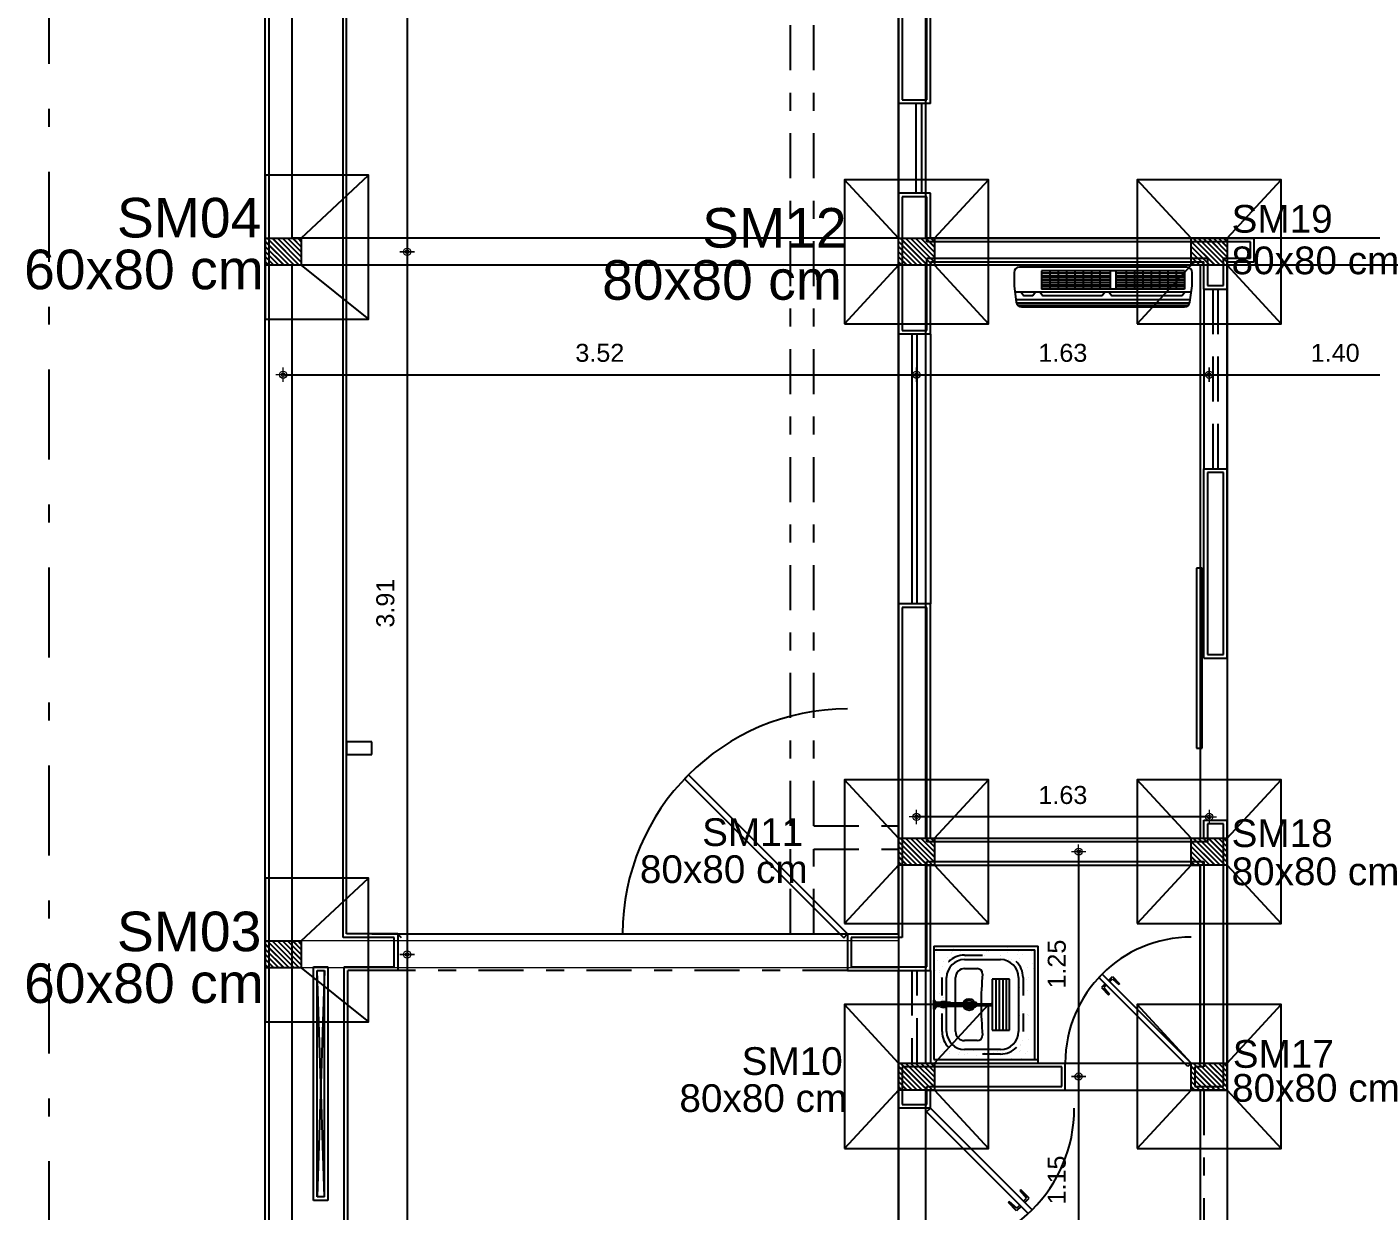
# Model space of a CAD drawing. Header units: millimetres. Extents: x 2317 to 2736, y 1295 to 1343.
# Drawn here: x 2662.42 to 2669.89, y 1315.12 to 1321.7 of the extents above; entities that cross this region are included whole.
import ezdxf

# ---------------------------------------------------------------- set-up
doc = ezdxf.new("R2010")
doc.units = ezdxf.units.MM
doc.linetypes.add('DASHDOT', pattern=[1, 0.5, -0.25, 0, -0.25])
doc.linetypes.add('HIDDEN', pattern=[0.375, 0.25, -0.125])
for name, color, linetype in [('ARQUITETONICO', 8, 'Continuous'), ('BL-CRM-03', 7, 'Continuous'), ('LOUÇAS E METAIS', 5, 'Continuous'), ('PILARES', 1, 'Continuous'), ('sapatas', 4, 'Continuous'), ('VIGAS', 5, 'Continuous')]:
    doc.layers.add(name, color=color, linetype=linetype)
for name, color, linetype, lineweight in [('COTAS', 53, 'Continuous', 9), ('DT-Forma', 5, 'Continuous', 5), ('LC-Textos', 3, 'Continuous', 20)]:
    doc.layers.add(name, color=color, linetype=linetype, lineweight=lineweight)
doc.styles.add('Arial', font='arial.ttf')
doc.styles.add('CARIMBO_DADOS', font='arial.ttf', dxfattribs={"height": 0.1})
doc.dimstyles.new('COTAS_EXTERNAS', dxfattribs={"dimtxt": 0.1, "dimasz": 0.01, "dimexe": 0, "dimexo": 0, "dimgap": 0.07, "dimtad": 1, "dimzin": 5, "dimdsep": 46, "dimtxsty": 'CARIMBO_DADOS', "dimblk1": 'CIRCULOS', "dimblk2": 'CIRCULOS', "dimsah": 1, "dimcen": 0, "dimse1": 1, "dimse2": 1, "dimclrd": 8, "dimclre": 8, "dimclrt": 230, "dimadec": 0, "dimazin": 0, "dimtfac": 100, "dimtix": 1, "dimtmove": 2, "dimatfit": 3, "dimldrblk": 'CIRCULOS', "dimfxl": 1, "dimtolj": 1, "dimtzin": 5, "dimarcsym": 0})

# ---------------------------------------------------------------- blocks, each defined once
blk = doc.blocks.new('*E10')
at = {"layer": 'LOUÇAS E METAIS'}
blk.add_ellipse((486.9, -52), major_axis=(0, -4.75), ratio=0.103175, start_param=0, end_param=3.141593, dxfattribs=at)
blk = doc.blocks.new('eletrico')
at = {"layer": 'ARQUITETONICO', "linetype": 'DASHDOT'}
blk.add_line((-6.347, -14.246), (-6.347, 12.39), dxfattribs=at)
at = {"layer": 'ARQUITETONICO'}
for p, q in [((-5.147, -7.728), (-5.147, 12.39)), ((-5.127, 12.37), (-5.127, -7.748)), ((-4.714, 0.698), (-4.714, 12.37)), ((-4.694, 0.718), (-4.694, 12.39)), ((-1.627, 5.334), (-1.627, 8.564)), ((-1.607, 8.544), (-1.607, 5.354)), ((-1.47, 5.354), (-1.47, 8.454)), ((-1.45, 5.334), (-1.45, 8.434)), ((-1.45, 5.334), (-1.627, 5.334)), ((-1.627, 4.834), (-1.627, 5.334)), ((-1.607, 5.354), (-1.47, 5.354)), ((-1.53, 5.334), (-1.53, 4.834)), ((-1.5, 5.334), (-1.5, 4.834)), ((-1.627, 4.052), (-1.627, 4.834)), ((-1.45, 4.834), (-1.627, 4.834)), ((-1.47, 4.814), (-1.607, 4.814)), ((-1.607, 4.814), (-1.607, 4.072)), ((-1.47, 4.564), (-1.47, 4.814)), ((-1.45, 4.584), (-1.45, 4.834)), ((0.33, 4.564), (-1.47, 4.564)), ((-1.45, 4.584), (0.35, 4.584)), ((-1.45, 4.584), (0.35, 4.584)), ((0.33, 4.474), (0.33, 4.564)), ((0.35, 4.454), (0.35, 4.584)), ((-1.47, 4.072), (-1.47, 4.474)), ((-1.47, 4.474), (0.09, 4.474)), ((-1.45, 4.052), (-1.45, 4.454)), ((-1.45, 4.454), (0.07, 4.454)), ((0.07, 4.302), (0.07, 4.454)), ((0.09, 4.474), (0.09, 4.322)), ((0.18, 4.322), (0.18, 4.474)), ((0.18, 4.474), (0.33, 4.474)), ((0.2, 4.302), (0.2, 4.454)), ((0.2, 4.454), (0.35, 4.454)), ((0.07, 4.302), (0.2, 4.302)), ((0.07, 4.302), (0.07, 3.302)), ((0.09, 4.322), (0.18, 4.322)), ((0.2, 3.302), (0.2, 4.302)), ((-1.45, 4.052), (-1.627, 4.052)), ((-1.627, 2.552), (-1.627, 4.052)), ((-1.607, 4.072), (-1.47, 4.072)), ((-1.5535, 4.052), (-1.5535, 2.552)), ((-1.5235, 2.552), (-1.5235, 4.052)), ((-1.45, 4.052), (-1.45, 2.552)), ((0.07, 2.25), (0.07, 3.302)), ((0.07, 3.302), (0.2, 3.302)), ((0.2, 2.25), (0.2, 3.302)), ((0.18, 3.282), (0.09, 3.282)), ((0.09, 3.282), (0.09, 2.27)), ((0.18, 2.27), (0.18, 3.282)), ((0.03, 2.75), (0.03, 1.75)), ((0.06, 2.75), (0.03, 2.75)), ((0.06, 1.75), (0.06, 2.75)), ((-1.627, 0.718), (-1.627, 2.552)), ((-1.45, 2.552), (-1.627, 2.552)), ((-1.45, 1.25), (-1.45, 2.552)), ((-1.47, 2.532), (-1.607, 2.532)), ((-1.607, 2.532), (-1.607, 0.698)), ((-1.47, 1.23), (-1.47, 2.532)), ((0.07, 2.25), (0.2, 2.25)), ((0.09, 2.27), (0.18, 2.27)), ((-4.554, 1.7858), (-4.694, 1.7858)), ((-4.694, 1.7858), (-4.694, 1.7158)), ((-4.554, 1.7158), (-4.554, 1.7858)), ((0.03, 1.75), (0.06, 1.75)), ((-4.694, 1.7158), (-4.554, 1.7158)), ((-2.7944, 1.6019), (-2.8156, 1.5807)), ((-2.8156, 1.5807), (-1.9317, 0.6968)), ((-1.9105, 0.718), (-2.7944, 1.6019)), ((0.07, 1.25), (0.07, 1.35)), ((0.07, 1.35), (0.2, 1.35)), ((0.2, -0.15), (0.2, 1.35)), ((0.18, 1.33), (0.09, 1.33)), ((0.09, 1.33), (0.09, 1.23)), ((0.18, -0.13), (0.18, 1.33)), ((0.09, 1.23), (-1.47, 1.23)), ((-1.45, 1.25), (0.07, 1.25)), ((-1.47, 0.534), (-1.47, 1.12)), ((-1.47, 1.12), (0.07, 1.12)), ((-1.45, 0.514), (-1.45, 1.1)), ((-1.45, 1.1), (0.05, 1.1)), ((0.05, 0), (0.05, 1.1)), ((0.07, 1.12), (0.07, -0.02)), ((-4.4305, 0.698), (-4.714, 0.698)), ((-4.4105, 0.718), (-4.694, 0.718)), ((-4.4305, 0.534), (-4.4305, 0.698)), ((-4.4105, 0.718), (-4.4105, 0.514)), ((-4.4105, 0.718), (-1.9105, 0.718)), ((-4.3893, 0.6968), (-4.4105, 0.718)), ((-1.9317, 0.6968), (-1.9105, 0.718)), ((-1.9105, 0.718), (-1.627, 0.718)), ((-1.9105, 0.718), (-1.9105, 0.514)), ((-1.607, 0.698), (-1.8905, 0.698)), ((-1.8905, 0.698), (-1.8905, 0.534)), ((-1.43, 0.65), (-0.85, 0.65)), ((-1.43, 0.65), (-1.43, 0.02)), ((-1.43, 0.63), (-0.87, 0.63)), ((-1.4173, 0.6387), (-1.4173, 0.6387)), ((-1.4138, 0.6122), (-1.4138, 0.6122)), ((-1.402, 0.6496), (-1.402, 0.6496)), ((-1.3345, 0.6148), (-1.3345, 0.6148)), ((-1.3344, 0.6113), (-1.3344, 0.6113)), ((-1.3258, 0.6206), (-1.3258, 0.6206)), ((-1.3208, 0.6362), (-1.3208, 0.6362)), ((-1.283, 0.6178), (-1.283, 0.6178)), ((-1.1394, 0.6226), (-1.1394, 0.6226)), ((-1.1292, 0.6197), (-1.1292, 0.6197)), ((-1.0613, 0.5979), (-1.0613, 0.5979)), ((-1.0232, 0.6425), (-1.0232, 0.6425)), ((-1.0197, 0.616), (-1.0197, 0.616)), ((-0.9634, 0.6011), (-0.9634, 0.6011)), ((-0.959, 0.6182), (-0.959, 0.6182)), ((-0.9504, 0.6276), (-0.9504, 0.6276)), ((-0.9389, 0.6011), (-0.9389, 0.6011)), ((-0.8889, 0.6216), (-0.8889, 0.6216)), ((-0.87, 0.02), (-0.87, 0.63)), ((-0.85, 0.02), (-0.85, 0.65)), ((-4.878, 0.534), (-4.798, 0.534)), ((-4.878, -0.764), (-4.878, 0.534)), ((-4.798, 0.534), (-4.798, -0.764)), ((-4.708, -7.648), (-4.708, 0.534)), ((-4.708, 0.534), (-4.4305, 0.534)), ((-1.8905, 0.534), (-1.47, 0.534)), ((-1.4083, 0.5709), (-1.4083, 0.5709)), ((-1.3836, 0.5376), (-1.3836, 0.5376)), ((-1.3749, 0.5671), (-1.3749, 0.5671)), ((-1.3549, 0.5883), (-1.3549, 0.5883)), ((-1.2595, 0.575), (-1.0595, 0.575)), ((-1.2595, 0.525), (-1.1895, 0.525)), ((-1.2571, 0.5915), (-1.2571, 0.5915)), ((-1.2564, 0.5787), (-1.2564, 0.5787)), ((-1.1592, 0.5947), (-1.1592, 0.5947)), ((-1.1485, 0.5956), (-1.1485, 0.5956)), ((-1.0143, 0.5747), (-1.0143, 0.5747)), ((-0.9995, 0.574), (-0.9995, 0.574)), ((-0.9526, 0.5796), (-0.9526, 0.5796)), ((-0.9108, 0.5326), (-0.9108, 0.5326)), ((-0.8798, 0.5526), (-0.8798, 0.5526)), ((-0.8763, 0.5261), (-0.8763, 0.5261)), ((-0.8745, 0.5435), (-0.8745, 0.5435)), ((-4.858, -0.744), (-4.858, 0.514)), ((-4.858, 0.514), (-4.818, 0.514)), ((-4.818, -0.744), (-4.858, 0.514)), ((-4.818, 0.514), (-4.858, -0.744)), ((-4.818, -0.744), (-4.818, 0.514)), ((-4.688, -7.628), (-4.688, 0.514)), ((-4.4105, 0.514), (-4.688, 0.514)), ((-1.9105, 0.514), (-1.45, 0.514)), ((-1.627, 0), (-1.627, 0.514)), ((-1.45, 0.514), (-1.45, 0)), ((-1.4298, 0.5072), (-1.4298, 0.5072)), ((-1.4212, 0.5165), (-1.4212, 0.5165)), ((-1.4003, 0.5166), (-1.4003, 0.5166)), ((-1.3993, 0.5019), (-1.3993, 0.5019)), ((-1.3958, 0.4755), (-1.3958, 0.4755)), ((-1.3595, 0.175), (-1.3595, 0.475)), ((-1.3095, 0.175), (-1.3095, 0.475)), ((-1.106, 0.4669), (-1.106, 0.1831)), ((-1.0095, 0.4669), (-1.106, 0.4669)), ((-1.0865, 0.4669), (-1.0865, 0.1831)), ((-1.0671, 0.4669), (-1.0671, 0.1831)), ((-1.0476, 0.4669), (-1.0476, 0.1831)), ((-1.0281, 0.4669), (-1.0281, 0.1831)), ((-1.0095, 0.1831), (-1.0095, 0.4669)), ((-0.9595, 0.475), (-0.9595, 0.175)), ((-0.9585, 0.4639), (-0.9585, 0.4639)), ((-0.9144, 0.4655), (-0.9144, 0.4655)), ((-0.9058, 0.4749), (-0.9058, 0.4749)), ((-0.8709, 0.4848), (-0.8709, 0.4848)), ((-0.5135, 0.4764), (-0.495, 0.495)), ((-0.0186, -0.0186), (-0.5135, 0.4764)), ((-0.495, 0.495), (0, 0)), ((-0.4594, 0.4594), (-0.4382, 0.4807)), ((-0.4533, 0.4533), (-0.4385, 0.468)), ((-0.4385, 0.468), (-0.402, 0.4364)), ((-0.4382, 0.4807), (-0.3979, 0.4404)), ((-1.4009, 0.3866), (-1.4009, 0.3866)), ((-1.3903, 0.4342), (-1.3903, 0.4342)), ((-1.3833, 0.3794), (-1.3833, 0.3794)), ((-0.9549, 0.4213), (-0.9549, 0.4213)), ((-0.9523, 0.4214), (-0.9523, 0.4214)), ((-0.9386, 0.4429), (-0.9386, 0.4429)), ((-0.9115, 0.4026), (-0.9115, 0.4026)), ((-0.8742, 0.3853), (-0.8742, 0.3853)), ((-0.478, 0.4409), (-0.4993, 0.4196)), ((-0.4993, 0.4196), (-0.459, 0.3794)), ((-0.4718, 0.4347), (-0.4865, 0.42)), ((-0.4865, 0.42), (-0.4549, 0.3834)), ((-0.459, 0.3794), (-0.4549, 0.3834)), ((-0.3979, 0.4404), (-0.402, 0.4364)), ((-1.43, 0.3), (-1.43, 0.35)), ((-1.43, 0.35), (-1.427, 0.35)), ((-1.43, 0.3), (-1.427, 0.3)), ((-1.427, 0.35), (-1.422, 0.343)), ((-1.427, 0.3), (-1.427, 0.35)), ((-1.427, 0.3), (-1.422, 0.307)), ((-1.4257, 0.3103), (-1.4257, 0.3103)), ((-1.422, 0.307), (-1.422, 0.343)), ((-1.422, 0.307), (-1.422, 0.343)), ((-1.422, 0.307), (-1.422, 0.343)), ((-1.422, 0.3078), (-1.422, 0.3422)), ((-1.422, 0.3415), (-1.422, 0.3085)), ((-1.421, 0.3415), (-1.422, 0.3415)), ((-1.422, 0.3408), (-1.422, 0.3092)), ((-1.422, 0.311), (-1.422, 0.339)), ((-1.422, 0.3153), (-1.422, 0.3348)), ((-1.421, 0.3085), (-1.422, 0.3085)), ((-1.42, 0.3405), (-1.42, 0.3095)), ((-1.3981, 0.336), (-1.42, 0.336)), ((-1.3981, 0.314), (-1.42, 0.314)), ((-1.3852, 0.3545), (-1.3852, 0.3545)), ((-1.3813, 0.3652), (-1.3813, 0.3652)), ((-1.3778, 0.3388), (-1.3778, 0.3388)), ((-1.377, 0.325), (-1.3618, 0.3402)), ((-1.3618, 0.3098), (-1.377, 0.325)), ((-1.3766, 0.3638), (-1.3766, 0.3638)), ((-1.3498, 0.3318), (-1.3683, 0.3318)), ((-1.3498, 0.3183), (-1.3683, 0.3183)), ((-1.338, 0.336), (-1.3559, 0.336)), ((-1.338, 0.314), (-1.3559, 0.314)), ((-1.3498, 0.3318), (-1.3488, 0.3318)), ((-1.3498, 0.3183), (-1.3488, 0.3183)), ((-1.3488, 0.3298), (-1.1091, 0.3298)), ((-1.3488, 0.3203), (-1.1091, 0.3203)), ((-1.3488, 0.3183), (-1.3488, 0.3183)), ((-1.338, 0.336), (-1.338, 0.3298)), ((-1.338, 0.3345), (-1.202, 0.3345)), ((-1.338, 0.3203), (-1.338, 0.314)), ((-1.338, 0.3155), (-1.202, 0.3155)), ((-0.9568, 0.3309), (-0.9568, 0.3309)), ((-1.3959, 0.2494), (-1.3959, 0.2494)), ((-1.3723, 0.2975), (-1.3723, 0.2975)), ((-1.3633, 0.2285), (-1.3633, 0.2285)), ((-0.952, 0.2632), (-0.952, 0.2632)), ((-0.9384, 0.2847), (-0.9384, 0.2847)), ((-0.9103, 0.2686), (-0.9103, 0.2686)), ((-0.9065, 0.2654), (-0.9065, 0.2654)), ((-0.8739, 0.2271), (-0.8739, 0.2271)), ((-1.383, 0.2212), (-1.383, 0.2212)), ((-1.3811, 0.1575), (-1.3811, 0.1575)), ((-1.3598, 0.202), (-1.3598, 0.202)), ((-1.106, 0.1831), (-1.0095, 0.1831)), ((-0.9574, 0.201), (-0.9574, 0.201)), ((-0.9566, 0.218), (-0.9566, 0.218)), ((-1.4274, 0.107), (-1.4274, 0.107)), ((-1.3942, 0.1165), (-1.3942, 0.1165)), ((-1.3453, 0.0917), (-1.3453, 0.0917)), ((-1.1895, 0.125), (-1.2595, 0.125)), ((-1.0595, 0.075), (-1.2595, 0.075)), ((-0.9517, 0.105), (-0.9517, 0.105)), ((-0.9512, 0.0955), (-0.9512, 0.0955)), ((-0.9381, 0.1265), (-0.9381, 0.1265)), ((-0.9048, 0.1325), (-0.9048, 0.1325)), ((-1.627, -0.25), (-1.627, 0)), ((-1.627, 0), (-0.7, 0)), ((-1.43, 0.02), (-0.85, 0.02)), ((-1.3828, 0.063), (-1.3828, 0.063)), ((-1.344, 0.051), (-1.344, 0.051)), ((-1.3418, 0.0653), (-1.3418, 0.0653)), ((-1.3363, 0.024), (-1.3363, 0.024)), ((-1.296, 0.049), (-1.296, 0.049)), ((-1.2874, 0.0584), (-1.2874, 0.0584)), ((-1.2461, 0.0542), (-1.2461, 0.0542)), ((-1.211, 0.0708), (-1.211, 0.0708)), ((-1.2061, 0.023), (-1.2061, 0.023)), ((-1.1925, 0.0444), (-1.1925, 0.0444)), ((-1.1482, 0.0574), (-1.1482, 0.0574)), ((-1.1011, 0.0604), (-1.1011, 0.0604)), ((-1.0789, 0.064), (-1.0789, 0.064)), ((-1.0765, 0.0486), (-1.0765, 0.0486)), ((-1.073, 0.0222), (-1.073, 0.0222)), ((-1.0503, 0.0606), (-1.0503, 0.0606)), ((-1.0008, 0.0279), (-1.0008, 0.0279)), ((-0.9525, 0.0638), (-0.9525, 0.0638)), ((-0.9477, 0.069), (-0.9477, 0.069)), ((-0.9422, 0.0277), (-0.9422, 0.0277)), ((-0.9206, 0.056), (-0.9206, 0.056)), ((-0.912, 0.0653), (-0.912, 0.0653)), ((-0.8736, 0.0689), (-0.8736, 0.0689)), ((-0.85, 0), (-0.85, 0.02)), ((-0.7, -0.15), (-0.7, 0)), ((-0.7, 0), (0, 0)), ((0, 0), (-0.0186, -0.0186)), ((0, -0.15), (0, 0)), ((0, 0), (0.05, 0)), ((-0.72, -0.02), (-1.607, -0.02)), ((-1.607, -0.02), (-1.607, -0.23)), ((-0.72, -0.13), (-0.72, -0.02)), ((0.07, -0.02), (0.02, -0.02)), ((0.02, -0.02), (0.02, -0.13)), ((-1.47, -0.23), (-1.47, -0.13)), ((-1.47, -0.13), (-0.72, -0.13)), ((0.02, -0.13), (0.18, -0.13)), ((-1.45, -0.15), (-0.7, -0.15)), ((-1.45, -0.25), (-1.45, -0.15)), ((0, -0.15), (0.2, -0.15)), ((-1.45, -0.25), (-1.627, -0.25)), ((-1.627, -1.05), (-1.627, -0.25)), ((-1.607, -0.23), (-1.47, -0.23)), ((-1.45, -0.25), (-1.4712, -0.2712)), ((-1.4712, -0.2712), (-0.9055, -0.8369)), ((-0.8843, -0.8157), (-1.45, -0.25)), ((-4.818, -0.744), (-4.858, -0.744)), ((-0.9466, -0.7048), (-0.9513, -0.7094)), ((-0.9152, -0.7512), (-0.9513, -0.7094)), ((-0.9006, -0.7508), (-0.9466, -0.7048)), ((-4.798, -0.764), (-4.878, -0.764)), ((-1.0164, -0.7746), (-1.0118, -0.7699)), ((-0.9704, -0.8206), (-1.0164, -0.7746)), ((-0.97, -0.806), (-1.0118, -0.7699)), ((-0.9461, -0.7963), (-0.9704, -0.8206)), ((-0.9532, -0.7892), (-0.97, -0.806)), ((-0.932, -0.768), (-0.9152, -0.7512)), ((-0.9249, -0.7751), (-0.9006, -0.7508)), ((-0.9055, -0.8369), (-0.8843, -0.8157))]:
    blk.add_line(p, q, dxfattribs=at)
at = {"layer": 'ARQUITETONICO', "linetype": 'DASHDOT', "ltscale": 0.5}
for p, q in [((-2.227, 1.318), (-2.227, 9.814)), ((-2.097, 1.318), (-2.097, 9.684)), ((-2.097, 1.318), (-1.627, 1.318)), ((-2.227, 0.718), (-2.227, 1.188)), ((-2.097, 0.718), (-2.097, 1.188)), ((-2.097, 1.188), (-1.627, 1.188)), ((-4.554, 0.718), (-1.627, 0.718)), ((-1.9105, 0.514), (-4.4105, 0.514)), ((0.07, -0.15), (0.07, -1.15)), ((0.2, -0.15), (0.2, -1.15))]:
    blk.add_line(p, q, dxfattribs=at)
at = {"layer": 'ARQUITETONICO', "ltscale": 0.5}
for p, q in [((-0.025, 4.424), (-0.955, 4.424)), ((-0.985, 4.394), (-0.985, 4.319)), ((-0.315, 4.4028), (-0.8325, 4.4028)), ((-0.8325, 4.4028), (-0.8325, 4.301)), ((-0.45, 4.3896), (-0.8325, 4.3896)), ((-0.45, 4.3756), (-0.8325, 4.3756)), ((-0.45, 4.3635), (-0.8325, 4.3635)), ((-0.45, 4.351), (-0.8325, 4.351)), ((-0.45, 4.3385), (-0.8325, 4.3385)), ((-0.7862, 4.4028), (-0.7862, 4.301)), ((-0.74, 4.4028), (-0.74, 4.301)), ((-0.6937, 4.4028), (-0.6937, 4.301)), ((-0.6475, 4.4028), (-0.6475, 4.301)), ((-0.6012, 4.4028), (-0.6012, 4.301)), ((-0.555, 4.4028), (-0.555, 4.301)), ((-0.5087, 4.4028), (-0.5087, 4.301)), ((-0.45, 4.4028), (-0.45, 4.301)), ((-0.42, 4.4028), (-0.42, 4.301)), ((-0.0375, 4.3896), (-0.42, 4.3896)), ((-0.0375, 4.3756), (-0.42, 4.3756)), ((-0.0375, 4.3635), (-0.42, 4.3635)), ((-0.0375, 4.351), (-0.42, 4.351)), ((-0.0375, 4.3385), (-0.42, 4.3385)), ((-0.3612, 4.4028), (-0.3612, 4.301)), ((-0.315, 4.4028), (-0.315, 4.301)), ((-0.0375, 4.4028), (-0.315, 4.4028)), ((-0.2687, 4.4028), (-0.2687, 4.301)), ((-0.2225, 4.4028), (-0.2225, 4.301)), ((-0.1762, 4.4028), (-0.1762, 4.301)), ((-0.13, 4.4028), (-0.13, 4.301)), ((-0.0837, 4.4028), (-0.0837, 4.301)), ((-0.0375, 4.4028), (-0.0375, 4.301)), ((0.005, 4.319), (0.005, 4.394)), ((-0.985, 4.319), (-0.9726, 4.2288)), ((0.0002, 4.284), (-0.9802, 4.284)), ((-0.945, 4.284), (-0.9295, 4.2638)), ((-0.881, 4.2638), (-0.9295, 4.2638)), ((-0.8656, 4.284), (-0.881, 4.2638)), ((-0.8404, 4.284), (-0.825, 4.2638)), ((-0.45, 4.326), (-0.8325, 4.326)), ((-0.45, 4.3135), (-0.8325, 4.3135)), ((-0.315, 4.301), (-0.8325, 4.301)), ((-0.4959, 4.2638), (-0.825, 4.2638)), ((-0.4804, 4.284), (-0.4959, 4.2638)), ((-0.4559, 4.284), (-0.4405, 4.2638)), ((-0.0505, 4.2638), (-0.4405, 4.2638)), ((-0.0375, 4.326), (-0.42, 4.326)), ((-0.0375, 4.3135), (-0.42, 4.3135)), ((-0.0375, 4.301), (-0.315, 4.301)), ((-0.035, 4.284), (-0.0505, 4.2638)), ((-0.0074, 4.2288), (0.005, 4.319)), ((-0.0055, 4.2428), (-0.9745, 4.2428)), ((-0.009, 4.2231), (-0.971, 4.2231)), ((-0.0191, 4.2099), (-0.9609, 4.2099)), ((-0.9431, 4.204), (-0.0369, 4.204))]:
    blk.add_line(p, q, dxfattribs=at)
at = {"layer": 'ARQUITETONICO', "linetype": 'HIDDEN'}
for p, q in [((0.12, 4.302), (0.12, 3.302)), ((0.15, 3.302), (0.15, 4.302)), ((-1.5535, 0.514), (-1.5535, 0)), ((-1.5235, 0), (-1.5235, 0.514))]:
    blk.add_line(p, q, dxfattribs=at)
at = {"layer": 'ARQUITETONICO', "linetype": 'HIDDEN', "ltscale": 0.1}
for p, q in [((-1.2595, 0.6), (-1.0595, 0.6)), ((-1.3845, 0.175), (-1.3845, 0.475)), ((-0.9345, 0.475), (-0.9345, 0.175)), ((-1.0595, 0.05), (-1.2595, 0.05))]:
    blk.add_line(p, q, dxfattribs=at)
at = {"layer": 'ARQUITETONICO'}
for centre, radius in [((-1.377, 0.325), 0.011), ((-1.377, 0.325), 0.00911), ((-1.377, 0.325), 0.00711), ((-1.2345, 0.325), 0.0325), ((-1.2345, 0.325), 0.0225)]:
    blk.add_circle(centre, radius, dxfattribs=at)
at = {"layer": 'ARQUITETONICO', "ltscale": 0.5}
for centre, start, end in [((-0.955, 4.394), 90, 180), ((-0.025, 4.394), 360, 90), ((-0.9431, 4.234), 190, 270), ((-0.0369, 4.234), 270, 350)]:
    blk.add_arc(centre, 0.03, start, end, dxfattribs=at)
at = {"layer": 'ARQUITETONICO'}
for centre, radius, start, end in [((-1.9105, 0.718), 1.25, 90, 180), ((0, 0), 0.7, 90, 180), ((-1.2595, 0.475), 0.1, 90, 180), ((-1.2595, 0.475), 0.05, 90, 180), ((-1.1895, 0.495), 0.03, 0, 90), ((-1.0595, 0.475), 0.1, 0, 90), ((0.5142, 0.325), 1.6823, 174.20017, 185.79983), ((-1.421, 0.3405), 0.001, 0, 90), ((-1.421, 0.3095), 0.001, 270, 0), ((-1.3981, 0.346), 0.01, 270, 292.51048), ((-1.3981, 0.304), 0.01, 67.48952, 90), ((-1.377, 0.3037), 0.0373, 62.38264, 117.61736), ((-1.377, 0.3463), 0.0373, 242.38264, 297.61736), ((-1.377, 0.325), 0.013, 31.28067, 328.71933), ((-1.3559, 0.346), 0.01, 247.48952, 270), ((-1.3559, 0.304), 0.01, 90, 112.51048), ((-1.202, 0.325), 0.012, 23.31796, 127.65846), ((-1.202, 0.325), 0.012, 232.34154, 336.68204), ((-1.202, 0.325), 0.0095, 30, 90), ((-1.202, 0.325), 0.0095, 270, 330), ((-1.2595, 0.175), 0.1, 180, 270), ((-1.2595, 0.175), 0.05, 180, 270), ((-1.1895, 0.155), 0.03, 270, 0), ((-1.0595, 0.175), 0.1, 270, 360), ((-1.45, -0.25), 0.8, 270, 0)]:
    blk.add_arc(centre, radius, start, end, dxfattribs=at)
at = {"layer": 'ARQUITETONICO', "linetype": 'HIDDEN', "ltscale": 0.1}
for centre, start, end in [((-1.2595, 0.475), 90, 180), ((-1.0595, 0.475), 0, 90), ((-1.2595, 0.175), 180, 270), ((-1.0595, 0.175), 270, 360)]:
    blk.add_arc(centre, 0.125, start, end, dxfattribs=at)
at = {"layer": 'ARQUITETONICO', "extrusion": (0, 0, -1)}
for centre, major_axis, ratio, start_param, end_param in [((-1.3488, 0.325), (0, 0.00675), 0.145907, 2.351393, 7.073385), ((-1.1091, 0.325), (0, 0.00475), 0.866025, 3.141593, 9.424778)]:
    blk.add_ellipse(centre, major_axis=major_axis, ratio=ratio, start_param=start_param, end_param=end_param, dxfattribs=at)
at = {"layer": 'ARQUITETONICO', "xscale": -0.0009999999999763531, "yscale": 0.0009999999999763531, "zscale": 0.0009999999999763531}
blk.add_blockref('*E10', (-0.8619, 0.377), dxfattribs=at)
blk = doc.blocks.new('CIRCULOS')
at = {"layer": 'COTAS'}
for p, q in [((-4, 0), (4, 0)), ((0, 4), (0, -4))]:
    blk.add_line(p, q, dxfattribs=at)
for radius in [2, 1]:
    blk.add_circle((0, 0), radius, dxfattribs=at)
blk = doc.blocks.new('*D50')
at = {"layer": 'BL-CRM-03', "color": 8, "lineweight": -2}
blk.add_line((2664.5355, 1324.437), (2664.5355, 1320.457), dxfattribs=at)
at = {"layer": 'Defpoints', "color": 0}
for p in [(2663.7461, 1324.447), (2663.7461, 1320.447), (2664.5355, 1320.447)]:
    blk.add_point(p, dxfattribs=at)
at = {"layer": 'BL-CRM-03', "color": 8, "lineweight": -2, "xscale": 0.01, "yscale": 0.01, "zscale": 0.01}
for p, rotation in [((2664.5355, 1324.447), 90), ((2664.5355, 1320.447), 270)]:
    blk.add_blockref('CIRCULOS', p, dxfattribs=dict(at, rotation=rotation))
at = {"layer": 'BL-CRM-03', "color": 230, "insert": (2664.4145, 1322.447), "char_height": 0.1, "attachment_point": 5, "rotation": 90, "style": 'CARIMBO_DADOS'}
blk.add_mtext('\\A1;4.00', dxfattribs=at)
blk = doc.blocks.new('*D51')
at = {"layer": 'BL-CRM-03', "color": 8, "lineweight": -2}
blk.add_line((2664.5355, 1320.437), (2664.5355, 1316.5516), dxfattribs=at)
at = {"layer": 'Defpoints', "color": 0}
for p in [(2663.7461, 1320.447), (2663.9461, 1316.5416), (2664.5355, 1316.5416)]:
    blk.add_point(p, dxfattribs=at)
at = {"layer": 'BL-CRM-03', "color": 8, "lineweight": -2, "xscale": 0.01, "yscale": 0.01, "zscale": 0.01}
for p, rotation in [((2664.5355, 1320.447), 90), ((2664.5355, 1316.5416), 270)]:
    blk.add_blockref('CIRCULOS', p, dxfattribs=dict(at, rotation=rotation))
at = {"layer": 'BL-CRM-03', "color": 230, "insert": (2664.4145, 1318.4943), "char_height": 0.1, "attachment_point": 5, "rotation": 90, "style": 'CARIMBO_DADOS'}
blk.add_mtext('\\A1;3.91', dxfattribs=at)
blk = doc.blocks.new('*D52')
at = {"layer": 'BL-CRM-03', "color": 8, "lineweight": -2}
blk.add_line((2664.5355, 1316.5316), (2664.5355, 1311.623), dxfattribs=at)
at = {"layer": 'Defpoints', "color": 0}
for p in [(2663.9461, 1316.5416), (2663.9461, 1311.613), (2664.5355, 1311.613)]:
    blk.add_point(p, dxfattribs=at)
at = {"layer": 'BL-CRM-03', "color": 8, "lineweight": -2, "xscale": 0.01, "yscale": 0.01, "zscale": 0.01}
for p, rotation in [((2664.5355, 1316.5416), 90), ((2664.5355, 1311.613), 270)]:
    blk.add_blockref('CIRCULOS', p, dxfattribs=dict(at, rotation=rotation))
at = {"layer": 'BL-CRM-03', "color": 230, "insert": (2664.4145, 1314.0773), "char_height": 0.1, "attachment_point": 5, "rotation": 90, "style": 'CARIMBO_DADOS'}
blk.add_mtext('\\A1;4.93', dxfattribs=at)
blk = doc.blocks.new('*D40')
at = {"layer": 'BL-CRM-03', "color": 8, "lineweight": -2}
blk.add_line((2663.8561, 1319.7637), (2667.3561, 1319.7637), dxfattribs=at)
at = {"layer": 'Defpoints', "color": 0}
for p in [(2663.8461, 1320.372), (2667.3661, 1320.372), (2667.3661, 1319.7637)]:
    blk.add_point(p, dxfattribs=at)
at = {"layer": 'BL-CRM-03', "color": 8, "lineweight": -2, "xscale": 0.01, "yscale": 0.01, "zscale": 0.01, "rotation": 180}
blk.add_blockref('CIRCULOS', (2663.8461, 1319.7637), dxfattribs=at)
at = {"layer": 'BL-CRM-03', "color": 8, "lineweight": -2, "xscale": 0.01, "yscale": 0.01, "zscale": 0.01}
blk.add_blockref('CIRCULOS', (2667.3661, 1319.7637), dxfattribs=at)
at = {"layer": 'BL-CRM-03', "color": 230, "insert": (2665.6061, 1319.8848), "char_height": 0.1, "attachment_point": 5, "style": 'CARIMBO_DADOS'}
blk.add_mtext('\\A1;3.52', dxfattribs=at)
blk = doc.blocks.new('*D41')
at = {"layer": 'BL-CRM-03', "color": 8, "lineweight": -2}
blk.add_line((2667.3761, 1319.7637), (2668.9831, 1319.7637), dxfattribs=at)
at = {"layer": 'Defpoints', "color": 0}
for p in [(2667.3661, 1320.372), (2668.9931, 1320.372), (2668.9931, 1319.7637)]:
    blk.add_point(p, dxfattribs=at)
at = {"layer": 'BL-CRM-03', "color": 8, "lineweight": -2, "xscale": 0.01, "yscale": 0.01, "zscale": 0.01, "rotation": 180}
blk.add_blockref('CIRCULOS', (2667.3661, 1319.7637), dxfattribs=at)
at = {"layer": 'BL-CRM-03', "color": 8, "lineweight": -2, "xscale": 0.01, "yscale": 0.01, "zscale": 0.01}
blk.add_blockref('CIRCULOS', (2668.9931, 1319.7637), dxfattribs=at)
at = {"layer": 'BL-CRM-03', "color": 230, "insert": (2668.1796, 1319.8848), "char_height": 0.1, "attachment_point": 5, "style": 'CARIMBO_DADOS'}
blk.add_mtext('\\A1;1.63', dxfattribs=at)
blk = doc.blocks.new('*D42')
at = {"layer": 'BL-CRM-03', "color": 8, "lineweight": -2}
blk.add_line((2669.0031, 1319.7637), (2670.3831, 1319.7637), dxfattribs=at)
at = {"layer": 'Defpoints', "color": 0}
for p in [(2668.9931, 1320.372), (2670.3931, 1320.372), (2670.3931, 1319.7637)]:
    blk.add_point(p, dxfattribs=at)
at = {"layer": 'BL-CRM-03', "color": 8, "lineweight": -2, "xscale": 0.01, "yscale": 0.01, "zscale": 0.01, "rotation": 180}
blk.add_blockref('CIRCULOS', (2668.9931, 1319.7637), dxfattribs=at)
at = {"layer": 'BL-CRM-03', "color": 8, "lineweight": -2, "xscale": 0.01, "yscale": 0.01, "zscale": 0.01}
blk.add_blockref('CIRCULOS', (2670.3931, 1319.7637), dxfattribs=at)
at = {"layer": 'BL-CRM-03', "color": 230, "insert": (2669.6931, 1319.8847), "char_height": 0.1, "attachment_point": 5, "style": 'CARIMBO_DADOS'}
blk.add_mtext('\\A1;1.40', dxfattribs=at)
blk = doc.blocks.new('*D45')
at = {"layer": 'BL-CRM-03', "color": 8, "lineweight": -2}
blk.add_line((2668.9831, 1317.3062), (2667.3761, 1317.3062), dxfattribs=at)
at = {"layer": 'Defpoints', "color": 0}
for p in [(2667.3661, 1317.3062), (2667.3661, 1317.188), (2668.9931, 1317.188)]:
    blk.add_point(p, dxfattribs=at)
at = {"layer": 'BL-CRM-03', "color": 8, "lineweight": -2, "xscale": 0.01, "yscale": 0.01, "zscale": 0.01, "rotation": 180}
blk.add_blockref('CIRCULOS', (2667.3661, 1317.3062), dxfattribs=at)
at = {"layer": 'BL-CRM-03', "color": 8, "lineweight": -2, "xscale": 0.01, "yscale": 0.01, "zscale": 0.01}
blk.add_blockref('CIRCULOS', (2668.9931, 1317.3062), dxfattribs=at)
at = {"layer": 'BL-CRM-03', "color": 230, "insert": (2668.1796, 1317.4273), "char_height": 0.1, "attachment_point": 5, "style": 'CARIMBO_DADOS'}
blk.add_mtext('\\A1;1.63', dxfattribs=at)
blk = doc.blocks.new('*D46')
at = {"layer": 'BL-CRM-03', "color": 8, "lineweight": -2}
blk.add_line((2668.2673, 1317.103), (2668.2673, 1315.873), dxfattribs=at)
at = {"layer": 'Defpoints', "color": 0}
for p in [(2667.4661, 1317.113), (2667.4661, 1315.863), (2668.2673, 1315.863)]:
    blk.add_point(p, dxfattribs=at)
at = {"layer": 'BL-CRM-03', "color": 8, "lineweight": -2, "xscale": 0.01, "yscale": 0.01, "zscale": 0.01}
for p, rotation in [((2668.2673, 1317.113), 90), ((2668.2673, 1315.863), 270)]:
    blk.add_blockref('CIRCULOS', p, dxfattribs=dict(at, rotation=rotation))
at = {"layer": 'BL-CRM-03', "color": 230, "insert": (2668.1463, 1316.488), "char_height": 0.1, "attachment_point": 5, "rotation": 90, "style": 'CARIMBO_DADOS'}
blk.add_mtext('\\A1;1.25', dxfattribs=at)
blk = doc.blocks.new('*D47')
at = {"layer": 'BL-CRM-03', "color": 8, "lineweight": -2}
blk.add_line((2668.2673, 1315.853), (2668.2673, 1314.723), dxfattribs=at)
at = {"layer": 'Defpoints', "color": 0}
for p in [(2667.4661, 1315.863), (2667.4661, 1314.713), (2668.2673, 1314.713)]:
    blk.add_point(p, dxfattribs=at)
at = {"layer": 'BL-CRM-03', "color": 8, "lineweight": -2, "xscale": 0.01, "yscale": 0.01, "zscale": 0.01}
for p, rotation in [((2668.2673, 1315.863), 90), ((2668.2673, 1314.713), 270)]:
    blk.add_blockref('CIRCULOS', p, dxfattribs=dict(at, rotation=rotation))
at = {"layer": 'BL-CRM-03', "color": 230, "insert": (2668.1463, 1315.288), "char_height": 0.1, "attachment_point": 5, "rotation": 90, "style": 'CARIMBO_DADOS'}
blk.add_mtext('\\A1;1.15', dxfattribs=at)

msp = doc.modelspace()

# ---------------------------------------------------------------- hatches: boundary and pattern name
h = msp.add_hatch()
h.set_pattern_fill('JIS_LC_20', color=256, scale=0.001, angle=90, style=0)
h.set_pattern_definition([(135, (3986.152528, -1342.717395), (-0.01414213562, -0.01414213562), []), (135, (3986.152528, -1342.716995), (-0.01414213562, -0.01414213562), [])])
h.paths.add_polyline_path([(2663.7461, 1320.522), (2663.7461, 1320.447), (2663.9461, 1320.447), (2663.9461, 1320.522)])
h.paths.add_polyline_path([(2663.7461, 1320.447), (2663.7461, 1320.372), (2663.9461, 1320.372), (2663.9461, 1320.447)])
h = msp.add_hatch()
h.set_pattern_fill('JIS_LC_20', color=256, scale=0.001, angle=-90, style=0)
h.set_pattern_definition([(315, (1345.059626, 3983.611403), (0.01414213562, 0.01414213562), []), (315, (1345.059626, 3983.611003), (0.01414213562, 0.01414213562), [])])
h.paths.add_polyline_path([(2667.4661, 1320.372), (2667.4661, 1320.447), (2667.2661, 1320.447), (2667.2661, 1320.372)])
h.paths.add_polyline_path([(2667.4661, 1320.447), (2667.4661, 1320.522), (2667.2661, 1320.522), (2667.2661, 1320.447)])
h = msp.add_hatch()
h.set_pattern_fill('JIS_LC_20', color=256, scale=0.001, angle=-90, style=0)
h.set_pattern_definition([(315, (1346.686626, 3983.611403), (0.01414213562, 0.01414213562), []), (315, (1346.686626, 3983.611003), (0.01414213562, 0.01414213562), [])])
h.paths.add_polyline_path([(2669.0931, 1320.372), (2669.0931, 1320.447), (2668.8931, 1320.447), (2668.8931, 1320.372)])
h.paths.add_polyline_path([(2669.0931, 1320.447), (2669.0931, 1320.522), (2668.8931, 1320.522), (2668.8931, 1320.447)])
h = msp.add_hatch()
h.set_pattern_fill('JIS_LC_20', color=256, scale=0.001, angle=-90, style=0)
h.set_pattern_definition([(315, (1345.059626, 3980.27741), (0.01414213562, 0.01414213562), []), (315, (1345.059626, 3980.27701), (0.01414213562, 0.01414213562), [])])
h.paths.add_polyline_path([(2667.4661, 1317.038), (2667.4661, 1317.113), (2667.2661, 1317.113), (2667.2661, 1317.038)])
h.paths.add_polyline_path([(2667.4661, 1317.113), (2667.4661, 1317.188), (2667.2661, 1317.188), (2667.2661, 1317.113)])
h = msp.add_hatch()
h.set_pattern_fill('JIS_LC_20', color=256, scale=0.001, angle=-90, style=0)
h.set_pattern_definition([(315, (1346.686626, 3980.27741), (0.01414213562, 0.01414213562), []), (315, (1346.686626, 3980.27701), (0.01414213562, 0.01414213562), [])])
h.paths.add_polyline_path([(2669.0931, 1317.038), (2669.0931, 1317.113), (2668.8931, 1317.113), (2668.8931, 1317.038)])
h.paths.add_polyline_path([(2669.0931, 1317.113), (2669.0931, 1317.188), (2668.8931, 1317.188), (2668.8931, 1317.113)])
h = msp.add_hatch()
h.set_pattern_fill('JIS_LC_20', color=256, scale=0.001, angle=90, style=0)
h.set_pattern_definition([(135, (3986.152528, -1346.622828), (-0.01414213562, -0.01414213562), []), (135, (3986.152528, -1346.622428), (-0.01414213562, -0.01414213562), [])])
h.paths.add_polyline_path([(2663.7461, 1316.6166), (2663.7461, 1316.5416), (2663.9461, 1316.5416), (2663.9461, 1316.6166)])
h.paths.add_polyline_path([(2663.7461, 1316.5416), (2663.7461, 1316.4666), (2663.9461, 1316.4666), (2663.9461, 1316.5416)])
h = msp.add_hatch()
h.set_pattern_fill('JIS_LC_20', color=256, scale=0.001, angle=-90, style=0)
h.set_pattern_definition([(315, (1345.059626, 3979.02741), (0.01414213562, 0.01414213562), []), (315, (1345.059626, 3979.02701), (0.01414213562, 0.01414213562), [])])
h.paths.add_polyline_path([(2667.4661, 1315.788), (2667.4661, 1315.863), (2667.2661, 1315.863), (2667.2661, 1315.788)])
h.paths.add_polyline_path([(2667.4661, 1315.863), (2667.4661, 1315.938), (2667.2661, 1315.938), (2667.2661, 1315.863)])
h = msp.add_hatch()
h.set_pattern_fill('JIS_LC_20', color=256, scale=0.001, angle=-90, style=0)
h.set_pattern_definition([(315, (1346.686626, 3979.02741), (0.01414213562, 0.01414213562), []), (315, (1346.686626, 3979.02701), (0.01414213562, 0.01414213562), [])])
h.paths.add_polyline_path([(2669.0931, 1315.788), (2669.0931, 1315.863), (2668.8931, 1315.863), (2668.8931, 1315.788)])
h.paths.add_polyline_path([(2669.0931, 1315.863), (2669.0931, 1315.938), (2668.8931, 1315.938), (2668.8931, 1315.863)])

# ---------------------------------------------------------------- linework, layer by layer
at = {"layer": 'DT-Forma'}
for p, q in [((2667.2661, 1316.6166), (2663.8961, 1316.6166)), ((2667.2661, 1316.4666), (2663.8961, 1316.4666))]:
    msp.add_line(p, q, dxfattribs=at)
at = {"layer": 'PILARES'}
for points in [[(2663.7461, 1320.372), (2663.7461, 1320.522), (2663.9461, 1320.522), (2663.9461, 1320.372)], [(2667.4661, 1320.522), (2667.4661, 1320.372), (2667.2661, 1320.372), (2667.2661, 1320.522)], [(2669.0931, 1320.522), (2669.0931, 1320.372), (2668.8931, 1320.372), (2668.8931, 1320.522)], [(2667.4661, 1317.188), (2667.4661, 1317.038), (2667.2661, 1317.038), (2667.2661, 1317.188)], [(2669.0931, 1317.188), (2669.0931, 1317.038), (2668.8931, 1317.038), (2668.8931, 1317.188)], [(2663.7461, 1316.4666), (2663.7461, 1316.6166), (2663.9461, 1316.6166), (2663.9461, 1316.4666)], [(2667.4661, 1315.938), (2667.4661, 1315.788), (2667.2661, 1315.788), (2667.2661, 1315.938)], [(2669.0931, 1315.938), (2669.0931, 1315.788), (2668.8931, 1315.788), (2668.8931, 1315.938)]]:
    msp.add_lwpolyline(points, close=True, dxfattribs=at)
at = {"layer": 'sapatas'}
for p, q in [((2663.9461, 1320.522), (2664.3211, 1320.872)), ((2667.2661, 1320.522), (2666.9661, 1320.847)), ((2667.4661, 1320.522), (2667.7661, 1320.847)), ((2668.8931, 1320.522), (2668.5931, 1320.847)), ((2669.0931, 1320.522), (2669.3931, 1320.847)), ((2663.9461, 1320.372), (2664.3211, 1320.072)), ((2667.2661, 1320.372), (2666.9661, 1320.047)), ((2667.4661, 1320.372), (2667.7661, 1320.047)), ((2668.8931, 1320.372), (2668.5931, 1320.047)), ((2669.0931, 1320.372), (2669.3931, 1320.047)), ((2667.2661, 1317.188), (2666.9661, 1317.513)), ((2667.4661, 1317.188), (2667.7661, 1317.513)), ((2668.8931, 1317.188), (2668.5931, 1317.513)), ((2669.0931, 1317.188), (2669.3931, 1317.513)), ((2667.2661, 1317.038), (2666.9661, 1316.713)), ((2667.4661, 1317.038), (2667.7661, 1316.713)), ((2668.8931, 1317.038), (2668.5931, 1316.713)), ((2669.0931, 1317.038), (2669.3931, 1316.713)), ((2663.9461, 1316.6166), (2664.3211, 1316.9666)), ((2663.9461, 1316.4666), (2664.3211, 1316.1666)), ((2667.2661, 1315.938), (2666.9661, 1316.263)), ((2667.4661, 1315.938), (2667.7661, 1316.263)), ((2668.8931, 1315.938), (2668.5931, 1316.263)), ((2669.0931, 1315.938), (2669.3931, 1316.263)), ((2667.2661, 1315.788), (2666.9661, 1315.463)), ((2667.4661, 1315.788), (2667.7661, 1315.463)), ((2667.4661, 1315.788), (2667.7661, 1315.463)), ((2668.8931, 1315.788), (2668.5931, 1315.463)), ((2669.0931, 1315.788), (2669.3931, 1315.463))]:
    msp.add_line(p, q, dxfattribs=at)
for points in [[(2663.7461, 1320.072), (2664.3211, 1320.072), (2664.3211, 1320.872), (2663.7461, 1320.872)], [(2666.9661, 1320.047), (2667.7661, 1320.047), (2667.7661, 1320.847), (2666.9661, 1320.847)], [(2668.5931, 1320.047), (2669.3931, 1320.047), (2669.3931, 1320.847), (2668.5931, 1320.847)], [(2666.9661, 1316.713), (2667.7661, 1316.713), (2667.7661, 1317.513), (2666.9661, 1317.513)], [(2668.5931, 1316.713), (2669.3931, 1316.713), (2669.3931, 1317.513), (2668.5931, 1317.513)], [(2663.7461, 1316.1666), (2664.3211, 1316.1666), (2664.3211, 1316.9666), (2663.7461, 1316.9666)], [(2666.9661, 1315.463), (2667.7661, 1315.463), (2667.7661, 1316.263), (2666.9661, 1316.263)], [(2668.5931, 1315.463), (2669.3931, 1315.463), (2669.3931, 1316.263), (2668.5931, 1316.263)]]:
    msp.add_lwpolyline(points, close=True, dxfattribs=at)
at = {"layer": 'VIGAS'}
for p, q in [((2663.7461, 1308.01), (2663.7461, 1324.522)), ((2663.8961, 1320.522), (2663.8961, 1324.372)), ((2667.2661, 1324.372), (2667.2661, 1320.522)), ((2667.4161, 1324.372), (2667.4161, 1320.522)), ((2667.2661, 1320.522), (2663.8961, 1320.522)), ((2672.5181, 1320.522), (2667.4161, 1320.522)), ((2663.8961, 1308.16), (2663.8961, 1320.372)), ((2667.2661, 1320.372), (2663.8961, 1320.372)), ((2667.2661, 1320.372), (2667.2661, 1308.16)), ((2670.3131, 1320.372), (2667.4161, 1320.372)), ((2667.4161, 1320.372), (2667.4161, 1317.188)), ((2668.9431, 1320.372), (2668.9431, 1317.188)), ((2669.0931, 1320.372), (2669.0931, 1311.688)), ((2667.4161, 1317.188), (2668.9431, 1317.188)), ((2667.4161, 1317.038), (2667.4161, 1315.938)), ((2667.4161, 1317.038), (2668.9431, 1317.038)), ((2668.9431, 1317.038), (2668.9431, 1315.938)), ((2667.4161, 1315.938), (2668.9431, 1315.938)), ((2667.4161, 1315.788), (2667.4161, 1314.788)), ((2667.4161, 1315.788), (2668.9431, 1315.788)), ((2668.9431, 1315.788), (2668.9431, 1314.788))]:
    msp.add_line(p, q, dxfattribs=at)

# ---------------------------------------------------------------- block references
at = {"layer": 'ARQUITETONICO'}
msp.add_blockref('eletrico', (2668.8931, 1315.938), dxfattribs=at)

# ---------------------------------------------------------------- texts
at = {"layer": 'LC-Textos', "attachment_point": 7, "line_spacing_factor": 0.798, "style": 'Arial'}
for s, insert, char_height, width in [('SM04', (2662.9224, 1320.5235), 0.22, 2.112), ('SM12', (2666.1748, 1320.467), 0.22, 0.528), ('SM19', (2669.1172, 1320.5511), 0.154, 0.3696), ('60x80 cm', (2662.4062, 1320.2357), 0.22, 2.112), ('80x80 cm', (2669.1172, 1320.3201), 0.154, 1.4784), ('80x80 cm', (2665.6189, 1320.1773), 0.22, 2.112), ('SM11', (2666.1748, 1317.1424), 0.154, 1.4784), ('SM18', (2669.1174, 1317.1365), 0.154, 1.4784), ('80x80 cm', (2665.8288, 1316.9365), 0.154, 1.4784), ('80x80 cm', (2669.1174, 1316.9246), 0.154, 1.4784), ('SM03', (2662.9224, 1316.5566), 0.22, 0.528), ('60x80 cm', (2662.4062, 1316.2688), 0.22, 2.112), ('SM10', (2666.3944, 1315.87), 0.154, 1.4784), ('SM17', (2669.124, 1315.9096), 0.154, 1.4784), ('80x80 cm', (2669.12, 1315.721), 0.154, 1.4784), ('80x80 cm', (2666.0484, 1315.6641), 0.154, 1.4784)]:
    msp.add_mtext(s, dxfattribs=dict(at, insert=insert, char_height=char_height, width=width))

# ---------------------------------------------------------------- dimensions: what is measured, and where the dimension line sits
at = {"layer": 'BL-CRM-03'}
for base, p1, p2, picture, middle in [((2664.5355, 1320.447), (2663.7461, 1324.447), (2663.7461, 1320.447), '*D50', (2664.4145, 1322.447)), ((2664.5355, 1316.5416), (2663.7461, 1320.447), (2663.9461, 1316.5416), '*D51', (2664.4145, 1318.4943)), ((2668.2673, 1315.863), (2667.4661, 1317.113), (2667.4661, 1315.863), '*D46', (2668.1463, 1316.488)), ((2664.5355, 1311.613), (2663.9461, 1316.5416), (2663.9461, 1311.613), '*D52', (2664.4145, 1314.0773)), ((2668.2673, 1314.713), (2667.4661, 1315.863), (2667.4661, 1314.713), '*D47', (2668.1463, 1315.288))]:
    dim = msp.add_linear_dim(base=base, p1=p1, p2=p2, angle=90, dimstyle='COTAS_EXTERNAS', dxfattribs=at)
    dim.commit()
    dim.dimension.update_dxf_attribs({"geometry": picture, "text_midpoint": middle})
for base, p1, p2, picture, middle in [((2667.3661, 1319.7637), (2663.8461, 1320.372), (2667.3661, 1320.372), '*D40', (2665.6061, 1319.8848)), ((2668.9931, 1319.7637), (2667.3661, 1320.372), (2668.9931, 1320.372), '*D41', (2668.1796, 1319.8848)), ((2670.3931, 1319.7637), (2668.9931, 1320.372), (2670.3931, 1320.372), '*D42', (2669.6931, 1319.8847)), ((2667.3661, 1317.3062), (2668.9931, 1317.188), (2667.3661, 1317.188), '*D45', (2668.1796, 1317.4273))]:
    dim = msp.add_linear_dim(base=base, p1=p1, p2=p2, dimstyle='COTAS_EXTERNAS', dxfattribs=at)
    dim.commit()
    dim.dimension.update_dxf_attribs({"geometry": picture, "text_midpoint": middle})

doc.saveas('drawing.dxf')
